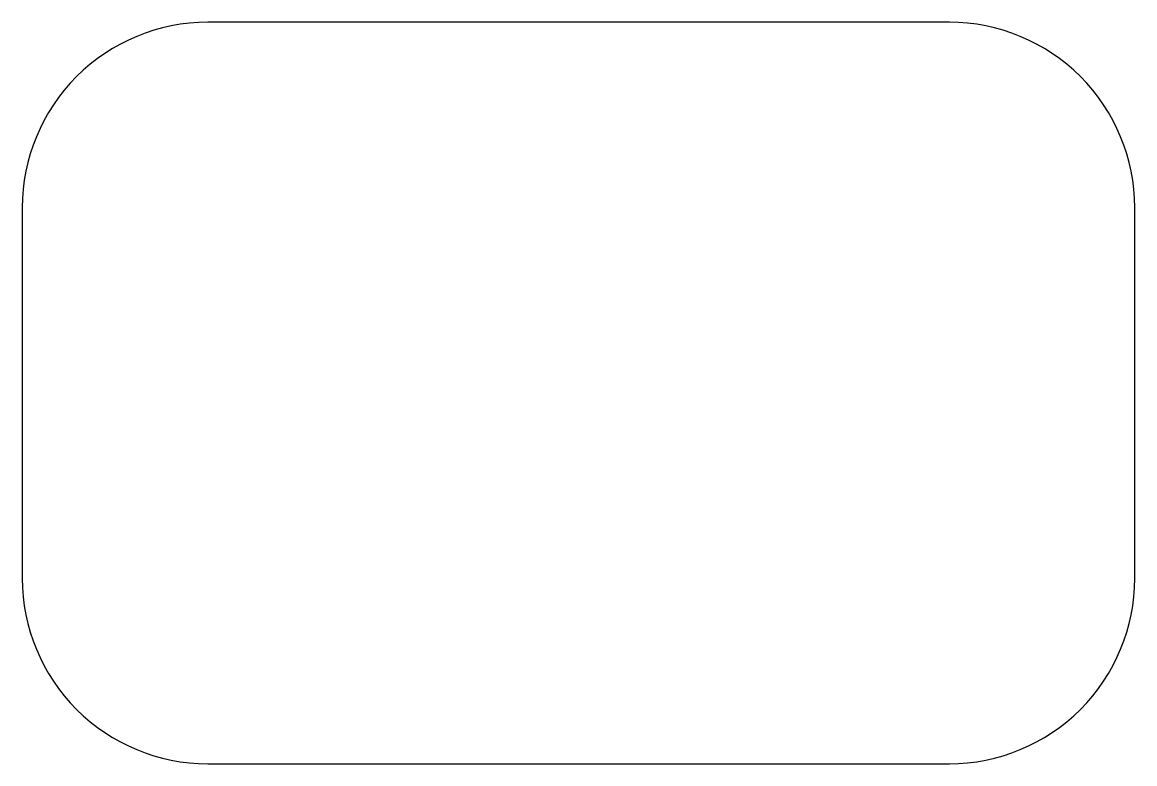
# Model space of a CAD drawing. Header units: inches. Extents: x 0 to 3, y 0 to 2.
import ezdxf

# ---------------------------------------------------------------- set-up
doc = ezdxf.new("R2010")
doc.units = ezdxf.units.IN

msp = doc.modelspace()

# ---------------------------------------------------------------- linework, layer by layer
at = {"color": 1}
msp.add_lwpolyline([(0.5, 0), (2.5, 0, 0.414214), (3, 0.5), (3, 1.5, 0.414214), (2.5, 2), (0.5, 2, 0.414214), (0, 1.5), (0, 0.5, 0.414214)], format="xyb", close=True, dxfattribs=at)

doc.saveas('drawing.dxf')
